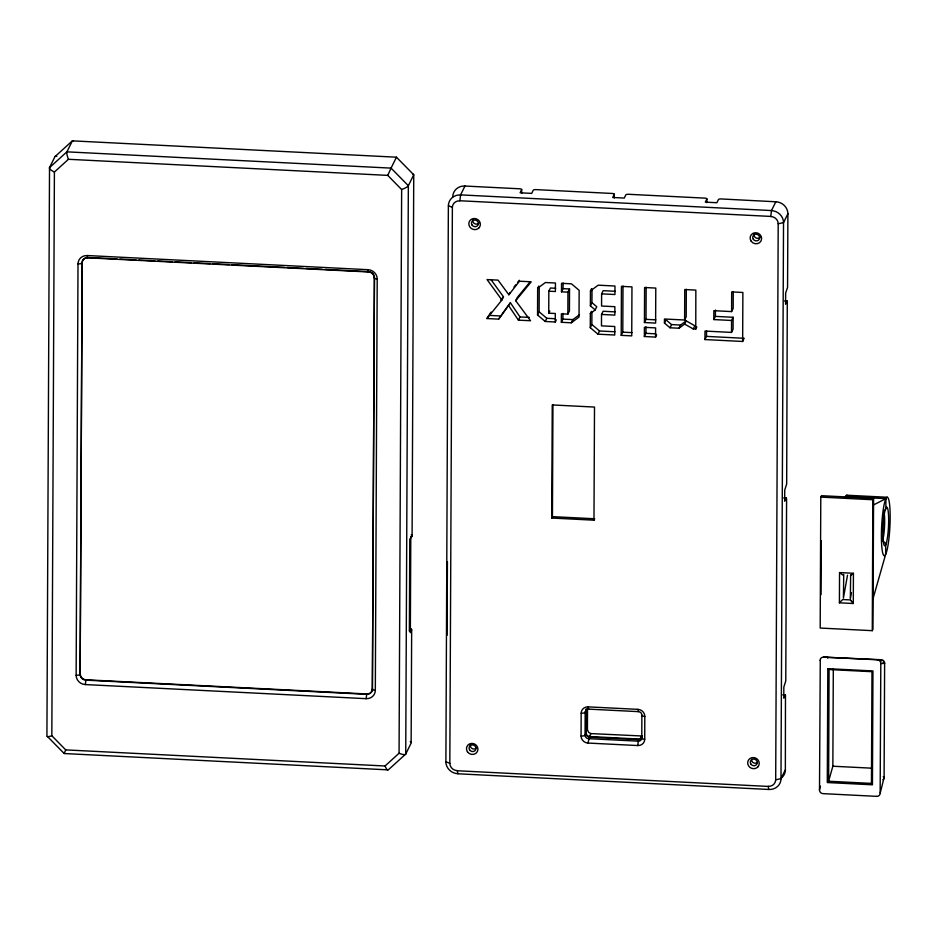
<?xml version="1.0" encoding="UTF-8"?>
<svg xmlns="http://www.w3.org/2000/svg" width="937" height="937" viewBox="0 0 937 937"><rect width="100%" height="100%" fill="white"/><g stroke="black" fill="none" stroke-linecap="round" stroke-linejoin="round"><path stroke-width="1.41" d="M693.251 328.946L695.769 329.074L695.84 290.107L684.76 289.545L684.619 320.009L664.462 319.002L664.45 323.054L670.014 327.774L678.985 328.231L684.596 324.073L686.177 320.887L694.832 325.76L693.251 328.946L684.596 324.073M410.5 628.832L409.364 631.128L409.785 539.197L412.093 535.835L413.744 174.786L396.456 157.193L72.36 140.855L54.92 156.702L49.52 167.629L46.92 735.943L64.208 753.535L388.293 769.874L405.733 754.039L411.132 743.111L411.659 630.004L410.5 628.832A3.49 1.066 0.3 0 0 409.961 628.083M51.828 735.744L54.405 172.033L68.436 159.29L387.742 175.383L401.645 189.543L399.068 753.243L385.037 765.997L65.731 749.893L51.828 735.744A6.172 1.417 -22.6 0 1 47.201 736.587M78.005 263.894A3.514 1.078 0.3 0 0 81.999 263.016A5.774 5.446 26.3 0 1 87.762 257.827L368.557 271.976A5.774 5.446 26.3 0 1 374.285 277.75A3.514 1.078 0.3 0 0 377.213 278.98L375.327 690.358A9.241 8.691 26.3 0 1 366.086 698.674L85.29 684.56A9.241 8.691 26.3 0 1 76.143 675.272L78.005 263.894A9.241 8.691 26.3 0 1 87.246 255.567M76.12 675.272A3.514 1.078 0.3 0 0 80.125 674.382L82.175 262.653A5.774 5.446 26.3 0 1 87.937 257.476L117.031 258.928M375.327 690.358A3.514 1.078 0.3 0 1 372.387 689.117L374.437 277.387A5.774 5.446 26.3 0 0 368.733 271.625L325.092 269.423M372.387 689.117L374.437 277.387M405.733 754.039L408.345 185.713L413.744 174.786M460.594 194.955A12.134 11.42 26.3 0 0 448.366 205.707L445.895 761.734L449.83 763.386A7.355 6.922 26.3 0 0 457.256 770.647L457.935 773.786L768.832 789.469A12.134 11.42 26.3 0 0 781.06 778.635M447.078 635.333L447.417 561.708M449.83 763.386L452.372 207.358A7.355 6.922 26.3 0 1 459.868 200.846M521.663 193.385L521.675 189.625A2.342 0.714 0.3 0 0 519.707 188.794L464.963 186.041A12.134 11.42 26.3 0 0 452.747 196.864M556.309 319.868L555.254 321.988L545.229 321.485L537.545 314.973L537.662 288.256L538.716 286.125M537.545 314.973L539.115 311.787L539.232 286.476M555.254 321.988L555.29 313.497L548.742 313.169L548.836 291.184L550.417 288.01L555.653 288.268M551.729 518.044L552.244 404.936L594.503 407.068L593.976 520.176L551.729 518.044L552.432 516.638L552.947 404.971M561.497 291.829L561.532 283.325L571.465 283.829L579.148 290.341L579.031 317.069L571.289 322.796L561.357 322.293L561.392 313.801L567.857 314.129L569.427 310.943L569.532 288.971L563.067 288.643L561.497 291.829L567.951 292.157L569.532 288.971M561.357 322.293L562.926 319.119L562.95 313.45M563.067 288.643L563.09 282.974M567.857 314.129L567.951 292.157M581.069 736.025L581.174 713.186A6.981 6.571 26.3 0 1 588.143 706.873L637.921 709.356A6.981 6.571 26.3 0 1 644.808 716.395L644.726 739.234A6.981 6.571 26.3 0 1 637.757 745.547L587.979 743.064A6.981 6.571 26.3 0 1 581.092 736.025A3.514 1.078 0.3 0 0 585.063 735.147L586.117 733.015L586.222 710.176A3.514 3.303 26.3 0 1 586.468 708.958M642.22 738.45L639.725 739.68L589.186 737.126L586.96 735.99L585.812 733.624A6.465 6.079 26.3 0 1 585.684 732.347L585.789 709.286M642.442 736.013L590.931 733.589L588.717 732.453L587.558 730.087A6.465 6.079 26.3 0 1 587.429 728.81L587.522 708.747M615.07 311.869L603.1 311.26L601.531 314.445L601.472 325.853L614.777 326.521L614.742 335.024L597.958 334.181L590.275 327.669L590.345 313.497L591.388 311.377M590.345 313.497L595.182 309.913L590.38 305.849L590.451 290.915L591.493 288.795M590.275 327.669L591.856 324.483L591.915 311.728M590.38 305.849L591.95 302.663L592.008 289.088M615.164 291.266L603.194 290.669L601.624 293.855L601.566 306.024L614.871 306.692L614.836 315.113L601.531 314.445M614.262 198.047L614.274 194.287A2.342 0.714 0.3 0 0 612.306 193.467L535.917 189.614A2.342 0.714 0.3 0 0 533.247 190.199L531.677 193.385L520.105 192.799L521.675 189.625M621.219 335.352L621.442 286.347L631.96 286.886L631.737 335.879L621.219 335.352L622.8 332.166L623.011 286.054M637.757 745.571L638.296 741.167A3.514 3.303 26.3 0 0 641.775 738.005L641.88 715.154A3.514 3.303 26.3 0 0 638.425 711.64L588.659 709.133A3.514 3.303 26.3 0 0 585.168 712.296A3.514 1.078 0.3 0 1 581.174 713.186M644.375 336.512L644.41 327.329L655.607 327.891L655.56 337.086L644.375 336.512L645.944 333.338L645.98 326.767M644.433 322.539L644.597 287.518L655.783 288.081L655.619 323.101L644.433 322.539L646.015 319.353L646.155 287.249M686.317 289.264L686.189 316.835L684.619 320.009M743.697 339.346L742.654 341.466L704.952 339.569L704.987 331.077L731.504 332.412L733.074 329.227L733.132 317.28L715.388 316.39L713.818 319.576L731.563 320.466L733.132 317.28M706.861 202.72L706.873 198.96A2.342 0.714 0.3 0 0 704.905 198.129L628.516 194.287A2.342 0.714 0.3 0 0 625.846 194.873L624.276 198.058L612.704 197.473L614.274 194.287M704.952 339.569L706.521 336.383L706.557 330.726M713.818 319.576L713.853 310.686L731.598 311.588L733.179 308.402L733.249 291.536M715.388 316.39L715.423 310.042M731.504 332.412L731.563 320.466M731.598 311.588L731.692 291.911L742.877 292.473L742.654 341.466M768.164 786.319A7.355 6.922 26.3 0 0 775.695 779.818L778.202 223.791L783.531 222.608L787.9 213.765A12.134 11.42 26.3 0 0 775.859 201.783L721.115 198.949A2.342 0.714 0.3 0 0 718.445 199.546L716.875 202.72L705.303 202.146L706.873 198.96M775.66 779.818L780.989 778.635L783.531 222.608A12.134 11.42 26.3 0 0 771.491 210.626M787.9 213.765L787.56 287.425L785.639 293.129L785.581 304.279L787.291 300.988L786.67 483.972L784.737 490.098L784.679 501.236L786.354 497.945L786.588 499.374L785.768 680.941L783.836 687.055L783.777 698.206L785.475 694.914L785.358 769.792L780.989 778.635M876.727 796.356L822.897 793.639A3.607 3.397 26.3 0 1 819.5 789.973L820.273 660.456M820.789 497.102L820.191 628.048L872.277 630.671L872.968 629.254L873.577 498.32L821.491 495.696L820.789 497.102L872.874 499.737L873.577 498.32M821.035 594.62L821.28 540.79M871.457 783.25L871.972 671.688L829.069 669.545L828.636 781.095L832.852 766.22L833.309 668.866M839.411 602.807L839.54 572.566L853.431 573.268L853.291 603.51L839.411 602.807L842.691 599.539L850.562 599.926M872.277 630.671L872.874 499.737M876.727 796.415A3.607 3.397 26.3 0 0 880.159 793.03L880.803 663.525A3.607 3.397 26.3 0 0 877.348 659.789L823.529 657.13A3.607 3.397 26.3 0 0 820.098 660.456M845.397 496.587L885.91 498.625L885.863 508.1A19.349 2.729 -87.1 0 0 882.888 532.333A19.349 2.729 -87.1 0 0 885.688 544.924L885.652 554.341L872.839 599.399M85.29 684.56L86.005 679.805L366.8 693.954A5.774 5.446 26.3 0 0 372.575 688.765M366.086 698.721L366.8 693.954M587.979 743.064L589.572 736.541L639.339 739.047A3.514 3.303 26.3 0 0 642.255 737.677M464.963 186.041L460.594 194.884L459.868 200.752L770.764 216.424L771.491 210.556L775.859 201.713M847.505 575.166L843.417 598.064L843.733 574.346M851.382 592.688L850.363 598.415L850.644 574.826M819.442 789.961L820.414 786.096M880.218 793.03L884.095 777.569L884.622 663.408A3.514 3.479 88.3 0 0 881.319 659.73L823.529 657.13M64.161 753.5L65.731 749.893M387.742 175.383L391.01 168.227M72.36 140.855L66.96 151.782L49.52 167.629M82.175 262.653L80.125 674.382A5.774 5.446 26.3 0 0 85.829 680.145L366.625 694.317A5.774 5.446 26.3 0 0 372.399 689.117M87.937 257.464L87.574 257.968L87.246 255.532L368.054 269.692A9.241 8.691 26.3 0 1 377.201 278.98M68.46 159.243A6.172 1.523 70.8 0 1 66.867 151.841L391.057 168.121L396.456 157.193M368.733 271.613L368.323 272.081L368.054 269.692M529.428 317.42L519.976 316.952L510.396 302.756L498.636 319.142L486.971 318.545L488.025 316.425M486.971 318.545L501.916 300.004L503.485 296.818L491.105 279.8M501.916 300.004L487.053 279.577L498.051 280.128L508.873 294.768L509.927 292.649M498.636 319.142L510.396 302.756M508.826 305.942L518.407 320.138L530.553 320.747L515.701 300.695L517.271 297.509L530.049 281.955M518.407 320.138L519.976 316.952M548.742 313.169L549.785 311.037M545.229 321.485L546.798 318.299L555.395 318.732M571.289 322.796L572.858 319.611L579.499 314.703M595.182 309.913L596.764 306.739L591.95 302.663M597.958 334.181L599.539 330.995L614.918 331.768M655.56 337.086L656.614 334.954M664.45 323.054L666.02 319.868L671.595 324.589L680.567 325.045L686.177 320.887M670.014 327.774L671.595 324.589M678.985 328.231L680.567 325.045M593.976 520.176L594.679 518.77L552.432 516.638M695.769 329.074L696.812 326.954M586.222 710.176L585.168 712.296L585.063 735.147A3.514 3.303 26.3 0 0 588.518 738.661L638.296 741.167L639.339 739.047M585.684 732.347L587.429 728.81M589.186 737.126L590.931 733.589M639.725 739.68L641.47 736.142M588.659 709.133L588.143 706.849M638.425 711.64L637.921 709.356M513.98 287.062L515.737 284.801M517.505 282.541L519.262 280.28M508.873 294.768L519.449 281.205L531.22 281.803L515.701 300.695M489.43 314.27L491.187 312.091M500.85 300.098L503.485 296.818M853.361 573.339L850.925 575.341M537.662 288.256L545.404 282.517L555.43 283.021L555.395 291.524L548.836 291.184M590.451 290.915L598.193 285.176L614.965 286.019L614.93 294.523L601.624 293.855M872.933 505.23L885.91 498.625M877.348 659.847L881.354 659.73L881.635 660.983M880.803 663.525L884.622 663.408A3.514 1.078 0.3 0 0 883.122 662.354M410.921 536.889L411.027 536.901A3.49 1.066 0.3 0 0 410.851 536.479M460.594 194.884L771.491 210.556M119.948 259.08L135.947 259.877M138.863 260.029L154.863 260.837M157.767 260.978L172.326 261.716M175.231 261.856L191.23 262.665M194.146 262.817L210.146 263.625M213.062 263.765L229.061 264.574M231.978 264.726L284.356 267.361M287.261 267.513L303.26 268.322M306.176 268.462L322.176 269.27M784.55 300.964L787.162 301.093M646.015 319.353L655.795 319.845M488.552 315.371L500.217 315.956M562.926 319.119L572.858 319.611M622.8 332.166L631.995 332.635M645.944 333.338L655.736 333.83M706.521 336.383L744.224 338.292M846.825 495.228L887.339 497.266A29.27 4.123 -87.1 0 1 888.534 541.832A29.27 4.123 -87.1 0 1 881.459 540.356A29.27 4.123 -87.1 0 1 887.339 497.266M861.279 497.887L864.055 498.027M783.648 497.922L786.26 498.051M782.746 694.891L785.347 695.02M832.852 766.22L871.398 768.164M828.554 781.235L871.445 783.402M457.256 770.753L768.153 786.424L768.832 789.469M842.855 575.107L839.54 572.566M448.448 205.707L452.372 207.358M591.856 324.483L599.539 330.995M539.115 311.787L546.798 318.299M391.057 168.121L408.345 185.713M853.244 603.463L851.042 600.769M850.913 600.558L850.925 600.582A3.877 1.23 47.8 0 1 850.726 600.254M827.816 658.266L827.535 657.024A3.514 3.479 88.3 0 0 825.884 657.317M883.966 510.97A3.514 3.303 26.3 0 0 885.863 508.1A19.349 2.729 -87.1 0 1 888.663 520.632A19.349 2.729 -87.1 0 1 885.688 544.889A3.514 3.303 26.3 0 0 883.193 541.527M845.186 497.032A29.27 4.123 -87.1 0 1 847.669 496.095M883.954 516.392A3.514 1.804 7.8 0 1 882.923 517.751M884.059 512.41A15.835 2.225 -87.1 0 1 883.802 534.57A15.812 2.225 -87.1 0 1 882.701 540.122M405.592 754.332A6.172 2.085 24 0 1 399.092 753.207M408.368 185.795A6.172 1.417 -22.6 0 1 401.668 189.497M387.649 770.109A6.172 1.523 70.8 0 1 385.048 765.962M54.416 171.998A6.172 2.085 24 0 1 49.38 167.922M86.005 679.793A5.774 5.446 26.3 0 1 80.289 674.031M410.019 628.68A4.65 1.429 0.3 0 1 411.636 630.004L410.347 632.651L410.781 538.494L412.093 535.835A4.65 1.429 0.3 0 0 411.238 534.781M73.027 140.796A4.908 1.218 70.8 0 1 73.437 141.218M410.242 741.472A4.908 1.651 24 0 1 411.156 742.549M55.318 156.338A4.908 1.651 24 0 1 56.817 156.315M412.737 174.27A4.908 1.124 -22.6 0 1 413.334 174.259M785.429 769.792A12.134 11.42 26.3 0 1 781.774 777.698M479.194 222.643A3.514 3.303 26.3 0 1 472.857 219.703M760.457 236.827A3.514 3.303 26.3 0 1 754.121 233.875M476.429 747.995A3.514 3.303 26.3 0 1 470.444 744.564M757.483 762.39A3.514 3.303 26.3 0 1 751.568 759.392M457.935 773.716A12.134 11.42 26.3 0 1 445.825 761.734M770.776 216.529A7.355 6.922 26.3 0 1 778.237 223.791M589.572 736.541A3.514 3.303 26.3 0 1 586.117 733.015M644.726 739.234A3.514 1.078 0.3 0 1 641.775 738.005M644.832 716.395A3.514 1.078 0.3 0 1 641.88 715.154M883.216 776.691A3.514 1.078 0.3 0 1 884.095 777.569A3.514 2.834 14.1 0 1 882.923 779.736M827.816 668.678L827.289 782.536L872.441 784.808L872.956 670.951L827.816 668.678M471.955 224.939A3.514 3.303 26.3 0 0 477.964 225.126A3.514 3.303 26.3 0 0 474.872 220.008A3.514 3.303 26.3 0 0 471.955 224.939M753.219 239.122A3.514 3.303 26.3 0 0 759.239 239.298A3.514 3.303 26.3 0 0 756.147 234.191A3.514 3.303 26.3 0 0 753.219 239.122M469.554 749.799A3.514 3.303 26.3 0 0 475.563 749.987A3.514 3.303 26.3 0 0 472.471 744.88A3.514 3.303 26.3 0 0 469.554 749.799M750.818 763.983A3.514 3.303 26.3 0 0 756.827 764.17A3.514 3.303 26.3 0 0 753.735 759.052A3.514 3.303 26.3 0 0 750.818 763.983M479.053 227.796A5.821 5.481 26.3 0 0 478.257 219.949A5.821 5.481 26.3 0 0 470.14 220.324A5.821 5.481 26.3 0 0 470.936 228.16A5.821 5.481 26.3 0 0 479.053 227.796M751.123 241.16A5.821 5.481 26.3 0 0 761.067 240.879A5.821 5.481 26.3 0 0 755.433 232.704A5.821 5.481 26.3 0 0 751.123 241.16M467.458 751.837A5.821 5.481 26.3 0 0 477.39 751.568A5.821 5.481 26.3 0 0 471.756 743.381A5.821 5.481 26.3 0 0 467.458 751.837M757.892 766.853A5.821 5.481 26.3 0 0 757.119 758.993A5.821 5.481 26.3 0 0 749.014 759.392A5.821 5.481 26.3 0 0 749.787 767.239A5.821 5.481 26.3 0 0 757.892 766.853"/></g></svg>
